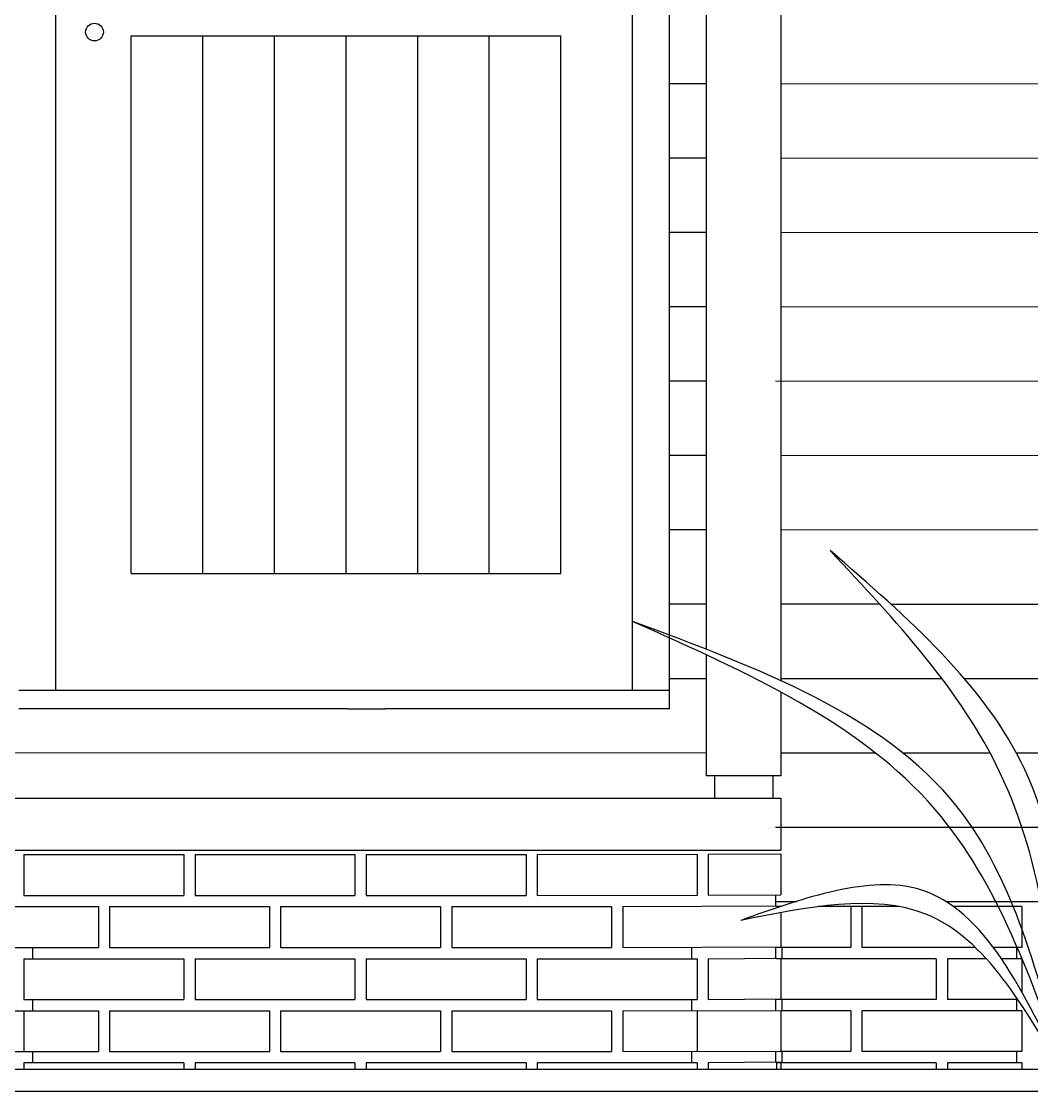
# Model space of a CAD drawing. Extents: x -7 to 226, y -20 to 32.
# Drawn here: x 164.268 to 165.626, y 6.673 to 8.113 of the extents above; entities that cross this region are included whole.
import ezdxf

# ---------------------------------------------------------------- set-up
doc = ezdxf.new("R2010")
doc.units = 0
doc.header["$LTSCALE"] = 20
for name, color, linetype in [('DIM', 244, 'CONTINUOUS'), ('MADEIRAME', 244, 'CONTINUOUS'), ('PEDRA', 250, 'CONTINUOUS'), ('VISTAL', 30, 'CONTINUOUS'), ('VISTAP', 244, 'CONTINUOUS')]:
    doc.layers.add(name, color=color, linetype=linetype)

# ---------------------------------------------------------------- blocks, each defined once
blk = doc.blocks.new('A$C3')
at = {"layer": 'DIM', "linetype": 'CONTINUOUS'}
for p, q in [((6.8605, 1.5915), (6.8605, 1.5615)), ((6.9387, 1.5915), (6.9387, 1.5615)), ((6.9493, 1.5615), (6.9493, 1.4915))]:
    blk.add_line(p, q, dxfattribs=at)
at = {"layer": 'DIM', "color": 30, "linetype": 'CONTINUOUS'}
blk.add_circle((6.0268, 2.5919), 0.0119, dxfattribs=at)
at = {"layer": 'DIM', "color": 92, "linetype": 'CONTINUOUS'}
for points in [[(7.3313, 1.1855), (7.2773, 1.6), (7.0158, 1.8943)], [(7.3313, 1.1855), (7.2441, 1.5959), (7.0158, 1.8943)], [(7.3343, 1.1823), (7.157, 1.5461), (6.7502, 1.799)], [(7.3313, 1.1855), (7.186, 1.5503), (6.7502, 1.799)], [(7.3313, 1.1855), (7.1362, 1.4384), (6.8955, 1.3969)], [(7.3313, 1.1855), (7.1445, 1.4052), (6.8955, 1.3969)]]:
    blk.add_spline(points, degree=3, dxfattribs=at)
at = {"layer": 'PEDRA'}
blk.add_line((6.3675, 1.6815), (6.4175, 1.6815), dxfattribs=at)
at = {"layer": 'VISTAL', "color": 244, "linetype": 'CONTINUOUS'}
for p, q in [((3.747, 1.5615), (6.9493, 1.5615)), ((3.747, 1.4915), (6.9493, 1.4915))]:
    blk.add_line(p, q, dxfattribs=at)
at = {"layer": 'VISTAP', "color": 244}
for p, q in [((5.975, 1.7065), (5.975, 3.6921)), ((6.75, 1.7065), (6.75, 3.6921)), ((6.8, 1.6815), (6.8, 3.6921))]:
    blk.add_line(p, q, dxfattribs=at)
at = {"layer": 'VISTAP', "color": 1, "linetype": 'CONTINUOUS'}
for p, q in [((6.8493, 3.6921), (6.8493, 1.7616)), ((6.9493, 3.6921), (6.9493, 1.7195)), ((6.8493, 1.7542), (6.8493, 1.5915)), ((6.9493, 1.7042), (6.9493, 1.5915)), ((6.9493, 1.5915), (6.8493, 1.5915)), ((6.9424, 1.4225), (6.9707, 1.4225))]:
    blk.add_line(p, q, dxfattribs=at)
at = {"layer": 'VISTAP', "color": 30}
for p, q in [((6.0763, 1.8637), (6.0763, 2.5867)), ((6.1725, 1.8637), (6.1725, 2.5867)), ((6.2688, 1.8637), (6.2688, 2.5867)), ((6.365, 1.8637), (6.365, 2.5867)), ((6.4613, 1.8637), (6.4613, 2.5866)), ((6.5575, 1.8637), (6.5575, 2.5866)), ((6.6538, 1.8636), (6.6538, 2.5866)), ((6.9486, 1.4154), (6.9435, 1.4154)), ((7.1089, 1.4154), (6.9997, 1.4154)), ((7.0435, 1.4154), (7.0435, 1.3604)), ((7.0585, 1.4154), (7.0585, 1.3604)), ((7.2735, 1.4154), (7.1816, 1.4154)), ((7.2735, 1.4154), (7.2735, 1.3604)), ((7.0435, 1.3604), (6.9435, 1.3604)), ((6.9508, 1.3604), (6.9508, 1.3454)), ((7.2112, 1.3604), (7.0585, 1.3604)), ((7.2735, 1.3604), (7.2352, 1.3604)), ((7.2665, 1.3604), (7.2665, 1.3454)), ((7.0585, 1.3454), (6.9435, 1.3454)), ((7.1585, 1.3454), (7.0585, 1.3454)), ((7.1585, 1.3454), (7.1585, 1.2904)), ((7.1735, 1.3454), (7.1735, 1.2904)), ((7.2257, 1.3454), (7.1735, 1.3454)), ((7.2735, 1.3454), (7.2459, 1.3454)), ((7.2735, 1.3454), (7.2735, 1.3006)), ((7.0585, 1.2904), (6.9424, 1.2904)), ((6.9508, 1.2904), (6.9508, 1.2754)), ((7.1585, 1.2904), (7.0585, 1.2904)), ((7.2682, 1.2904), (7.1735, 1.2904)), ((7.2665, 1.2904), (7.2665, 1.2754)), ((7.0435, 1.2754), (6.9495, 1.2754)), ((7.0435, 1.2754), (7.0435, 1.2204)), ((7.0585, 1.2754), (7.0585, 1.2204)), ((7.2735, 1.2754), (7.0585, 1.2754)), ((7.2735, 1.2754), (7.2735, 1.2204)), ((7.0435, 1.2204), (6.9495, 1.2204)), ((6.9508, 1.2204), (6.9508, 1.2054)), ((7.2735, 1.2204), (7.0585, 1.2204)), ((7.2665, 1.2204), (7.2665, 1.2054)), ((7.0585, 1.2054), (6.9435, 1.2054)), ((6.9435, 1.2054), (6.9435, 1.1965)), ((7.1585, 1.2054), (7.0585, 1.2054)), ((7.1585, 1.2054), (7.1585, 1.1965)), ((7.2735, 1.2054), (7.1735, 1.2054)), ((7.1735, 1.2054), (7.1735, 1.1965)), ((7.2735, 1.2054), (7.2735, 1.1965))]:
    blk.add_line(p, q, dxfattribs=at)
at = {"layer": 'VISTAP', "color": 30, "linetype": 'CONTINUOUS'}
for p, q in [((6.0763, 2.5867), (6.6538, 2.5866)), ((6.8, 2.5225), (6.8493, 2.5225)), ((6.9493, 2.5225), (9.3475, 2.522)), ((6.8, 2.4225), (6.8493, 2.4225)), ((6.9493, 2.4225), (9.3475, 2.422)), ((6.8, 2.3225), (6.8493, 2.3225)), ((6.9493, 2.3225), (9.3475, 2.322)), ((6.8, 2.2225), (6.8493, 2.2225)), ((6.9493, 2.2225), (9.3475, 2.222)), ((6.8, 2.1225), (6.8493, 2.1225)), ((6.9425, 2.1225), (9.3475, 2.122)), ((6.8, 2.0225), (6.8493, 2.0225)), ((6.9493, 2.0225), (9.3475, 2.022)), ((6.8, 1.9225), (6.8493, 1.9225)), ((6.9493, 1.9225), (9.3475, 1.922)), ((6.0763, 1.8637), (6.6538, 1.8636)), ((6.8, 1.8225), (6.8493, 1.8225)), ((6.9493, 1.8225), (7.0822, 1.8225)), ((7.0973, 1.8224), (9.3475, 1.822)), ((6.8, 1.7225), (6.8493, 1.7225)), ((6.9493, 1.7225), (7.1658, 1.7224)), ((7.196, 1.7224), (9.3475, 1.722)), ((5.4509, 1.6227), (6.8493, 1.6225)), ((6.9493, 1.6225), (7.0762, 1.6225)), ((7.1131, 1.6224), (7.2307, 1.6224)), ((7.2661, 1.6224), (7.4593, 1.6224)), ((6.9424, 1.5225), (7.4009, 1.5224))]:
    blk.add_line(p, q, dxfattribs=at)
at = {"layer": 'VISTAP', "color": 244, "linetype": 'CONTINUOUS'}
for p, q in [((5.925, 1.7065), (6.8, 1.7065)), ((5.932, 1.4854), (5.932, 1.4304)), ((5.932, 1.4854), (6.147, 1.4854)), ((6.147, 1.4854), (6.147, 1.4304)), ((6.162, 1.4854), (6.162, 1.4304)), ((6.162, 1.4854), (6.377, 1.4854)), ((6.377, 1.4854), (6.377, 1.4304)), ((6.392, 1.4854), (6.392, 1.4304)), ((6.392, 1.4854), (6.607, 1.4854)), ((6.607, 1.4854), (6.607, 1.4304)), ((6.622, 1.4854), (6.837, 1.486)), ((6.622, 1.4854), (6.622, 1.4304)), ((6.837, 1.486), (6.837, 1.4304)), ((6.852, 1.486), (6.9495, 1.4863)), ((6.852, 1.486), (6.852, 1.431)), ((6.9495, 1.4863), (6.9495, 1.4313)), ((5.932, 1.4304), (6.147, 1.4304)), ((6.162, 1.4304), (6.377, 1.4304)), ((6.392, 1.4304), (6.607, 1.4304)), ((6.622, 1.4304), (6.837, 1.431)), ((6.852, 1.431), (6.9495, 1.4313)), ((6.9424, 1.4313), (6.9424, 1.4161)), ((5.817, 1.4154), (6.032, 1.4154)), ((6.032, 1.4154), (6.032, 1.3604)), ((6.032, 1.4154), (6.032, 1.3604)), ((6.047, 1.4154), (6.047, 1.3604)), ((6.047, 1.4154), (6.262, 1.4154)), ((6.262, 1.4154), (6.262, 1.3604)), ((6.277, 1.4154), (6.277, 1.3604)), ((6.277, 1.4154), (6.492, 1.4154)), ((6.492, 1.4154), (6.492, 1.3604)), ((6.507, 1.4154), (6.507, 1.3604)), ((6.507, 1.4154), (6.722, 1.4154)), ((6.722, 1.4154), (6.722, 1.3604)), ((6.737, 1.4154), (6.9495, 1.4163)), ((6.737, 1.4154), (6.737, 1.3604)), ((6.8292, 1.4158), (6.8292, 1.4158)), ((6.9495, 1.4163), (6.9495, 1.4157)), ((7.1711, 1.4224), (7.3712, 1.4224)), ((6.9495, 1.4074), (6.9495, 1.3613)), ((5.817, 1.3604), (6.032, 1.3604)), ((5.9435, 1.3604), (5.9435, 1.3454)), ((6.047, 1.3604), (6.262, 1.3604)), ((6.277, 1.3604), (6.492, 1.3604)), ((6.507, 1.3604), (6.722, 1.3604)), ((6.737, 1.3604), (6.9495, 1.3613)), ((6.8292, 1.3608), (6.8292, 1.3454)), ((6.9424, 1.3613), (6.9424, 1.3463)), ((6.852, 1.3454), (6.9495, 1.3463)), ((6.852, 1.3454), (6.852, 1.2904)), ((6.9495, 1.3463), (6.9495, 1.2913)), ((6.852, 1.2904), (6.9495, 1.2913)), ((6.9424, 1.2913), (6.9424, 1.2754)), ((5.817, 1.2754), (5.932, 1.2754)), ((6.837, 1.2758), (6.9495, 1.2754)), ((6.9495, 1.2754), (6.9495, 1.2204)), ((5.817, 1.2204), (5.932, 1.2204)), ((6.837, 1.2208), (6.9495, 1.2204)), ((6.9424, 1.2204), (6.9424, 1.2063)), ((6.9495, 1.2063), (6.852, 1.2054)), ((6.852, 1.2054), (6.852, 1.1965)), ((6.9495, 1.2063), (6.9495, 1.1975))]:
    blk.add_line(p, q, dxfattribs=at)
at = {"layer": 'VISTAP', "linetype": 'CONTINUOUS'}
for p, q in [((6.3675, 1.6815), (5.925, 1.6815)), ((6.8, 1.6815), (6.4175, 1.6815))]:
    blk.add_line(p, q, dxfattribs=at)
at = {"layer": 'VISTAP', "color": 10, "linetype": 'CONTINUOUS'}
for p, q in [((5.932, 1.3454), (6.147, 1.3454)), ((5.932, 1.3454), (5.932, 1.2904)), ((6.147, 1.3454), (6.147, 1.2904)), ((6.162, 1.3454), (6.162, 1.2904)), ((6.162, 1.3454), (6.377, 1.3454)), ((6.377, 1.3454), (6.377, 1.2904)), ((6.392, 1.3454), (6.392, 1.2904)), ((6.392, 1.3454), (6.607, 1.3454)), ((6.607, 1.3454), (6.607, 1.2904)), ((6.622, 1.3454), (6.622, 1.2904)), ((6.622, 1.3454), (6.837, 1.3454)), ((6.837, 1.3454), (6.837, 1.2904)), ((5.932, 1.2904), (6.147, 1.2904)), ((5.9435, 1.2904), (5.9435, 1.2754)), ((6.162, 1.2904), (6.377, 1.2904)), ((6.392, 1.2904), (6.607, 1.2904)), ((6.622, 1.2904), (6.837, 1.2904)), ((6.8292, 1.2904), (6.8292, 1.2758)), ((5.932, 1.2754), (6.032, 1.2754)), ((5.932, 1.2754), (5.932, 1.2204)), ((6.032, 1.2754), (6.032, 1.2204)), ((6.032, 1.2754), (6.032, 1.2204)), ((6.047, 1.2754), (6.262, 1.2754)), ((6.047, 1.2754), (6.047, 1.2204)), ((6.262, 1.2754), (6.262, 1.2204)), ((6.277, 1.2754), (6.277, 1.2204)), ((6.277, 1.2754), (6.492, 1.2754)), ((6.492, 1.2754), (6.492, 1.2204)), ((6.507, 1.2754), (6.722, 1.2754)), ((6.507, 1.2754), (6.507, 1.2204)), ((6.722, 1.2754), (6.722, 1.2204)), ((6.737, 1.2754), (6.837, 1.2758)), ((6.737, 1.2754), (6.737, 1.2204)), ((6.837, 1.2758), (6.837, 1.2208)), ((5.932, 1.2204), (6.032, 1.2204)), ((5.9435, 1.2201), (5.9435, 1.2051)), ((6.047, 1.2204), (6.262, 1.2204)), ((6.277, 1.2204), (6.492, 1.2204)), ((6.507, 1.2204), (6.722, 1.2204)), ((6.737, 1.2204), (6.837, 1.2208)), ((6.8292, 1.2208), (6.8292, 1.2054)), ((5.932, 1.2054), (5.932, 1.1965)), ((6.147, 1.2054), (5.932, 1.2054)), ((6.147, 1.2054), (6.147, 1.1965)), ((6.162, 1.2054), (6.162, 1.1965)), ((6.377, 1.2054), (6.162, 1.2054)), ((6.377, 1.2054), (6.377, 1.1965)), ((6.392, 1.2054), (6.392, 1.1965)), ((6.607, 1.2054), (6.392, 1.2054)), ((6.607, 1.2054), (6.607, 1.1965)), ((6.622, 1.2054), (6.622, 1.1965)), ((6.837, 1.2054), (6.622, 1.2054)), ((6.837, 1.2054), (6.837, 1.1965))]:
    blk.add_line(p, q, dxfattribs=at)
at = {"layer": 'VISTAP', "color": 92, "linetype": 'CONTINUOUS'}
for p, q in [((13.0541, 1.1965), (0.0146, 1.1965)), ((13.0541, 1.1665), (0.0146, 1.1665))]:
    blk.add_line(p, q, dxfattribs=at)

msp = doc.modelspace()

# ---------------------------------------------------------------- block references
at = {"layer": 'MADEIRAME', "color": 30, "linetype": 'CONTINUOUS'}
msp.add_blockref('A$C3', (158.3395, 5.5068), dxfattribs=at)

doc.saveas('drawing.dxf')
